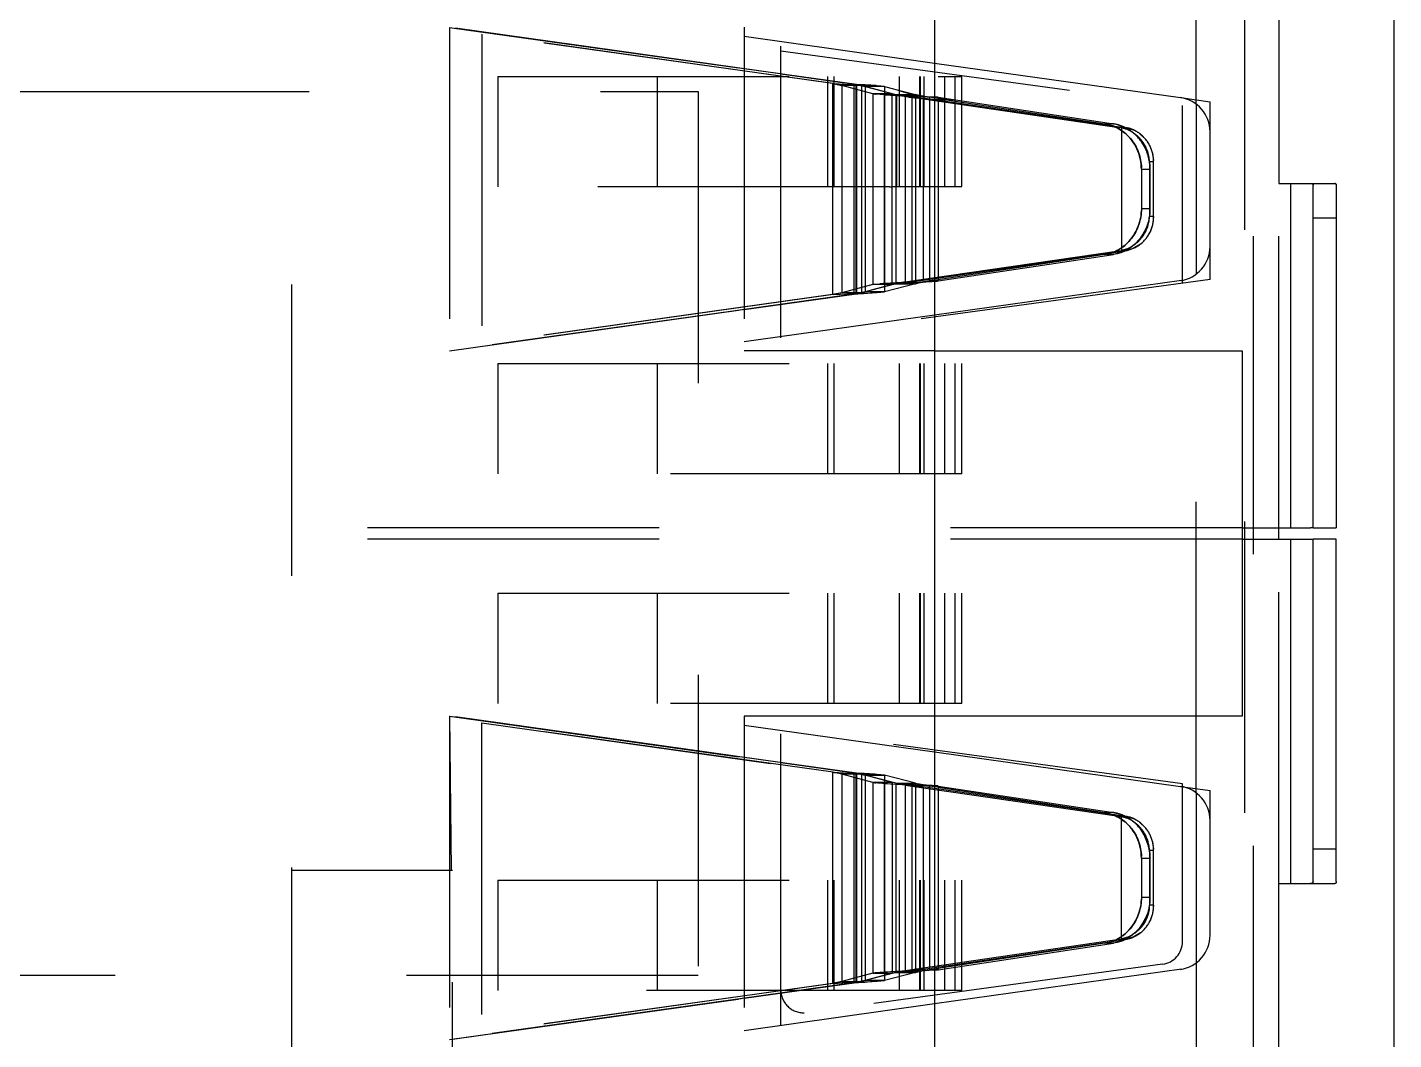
# Model space of a CAD drawing. Header units: inches. Extents: x 0 to 8.3, y 0 to 11.7.
# Drawn here: x 5.8152 to 6.2839, y 4.2481 to 4.5953 of the extents above; entities that cross this region are included whole.
import ezdxf

# ---------------------------------------------------------------- set-up
doc = ezdxf.new("R2010")
doc.units = ezdxf.units.IN
doc.header["$LTSCALE"] = 0.7622047244
doc.header["$MEASUREMENT"] = 0
doc.linetypes.add('HIDDEN', pattern=[0.2, 0.1, -0.1])
doc.layers.get('0').update_dxf_attribs({"linetype": 'CONTINUOUS'})
doc.layers.add('03__ASM_ALL_CURVES', color=7, linetype='CONTINUOUS')
doc.layers.add('DEFAULT_2', color=8, linetype='HIDDEN')

msp = doc.modelspace()

# ---------------------------------------------------------------- linework, layer by layer
at = {"color": 7, "linetype": 'CONTINUOUS'}
for p, q in [((6.2445422509, 4.6834862559), (6.2445422509, 4.5417539724)), ((6.1264320147, 4.6578957047), (6.1264320147, 2.6893917677)), ((6.1264320147, 4.583017123), (6.2107529569, 4.5711665874)), ((6.1276102293, 4.5783682901), (6.1358188841, 4.5783682901)), ((6.1298309389, 4.5783682901), (6.1298309389, 4.5715418507)), ((6.1334485441, 4.5715418507), (6.1334485441, 4.5783682901)), ((6.1358188841, 4.5700427172), (6.1358188841, 4.5783682901)), ((6.1275439803, 4.5708499082), (6.1848018461, 4.5621708655)), ((6.2161957943, 4.5687804534), (6.2161957943, 4.5106608682)), ((6.1874028527, 4.5615550924), (6.1852744419, 4.5620992303)), ((6.2209202037, 4.5201004291), (6.2209202037, 4.5594705078)), ((6.1973710556, 4.5465760927), (6.2003207138, 4.5465760927)), ((6.1973710556, 4.5465760927), (6.1973710556, 4.5329948442)), ((6.2003207138, 4.5470908129), (6.2003207138, 4.5329948442)), ((6.2445422509, 4.5417539724), (6.2637272247, 4.5417539724)), ((6.2484792588, 4.5417539724), (6.2484792588, 4.4236437362)), ((6.2552983565, 4.5417539724), (6.2558859856, 4.5416860511)), ((6.2558859856, 4.5416860511), (6.2562391286, 4.5414640218)), ((6.2637272247, 4.5417539724), (6.2641738856, 4.5414548742)), ((6.2562391286, 4.5414640218), (6.2563532746, 4.5410784887)), ((6.2563532746, 4.4236437362), (6.2563532746, 4.5410784887)), ((6.2641738856, 4.5414548742), (6.2642272903, 4.5410784887)), ((6.2642272903, 4.5410784887), (6.2642272903, 4.4236437362)), ((6.2003207138, 4.5329948442), (6.1973710556, 4.5329948442)), ((6.2563532746, 4.5299429488), (6.2642272903, 4.5299429488)), ((6.1848018461, 4.5174000715), (6.1275439803, 4.5087210288)), ((6.2111352401, 4.508458076), (6.1264320147, 4.496553814)), ((6.1264320147, 4.4842736575), (6.2319438257, 4.4842736575)), ((6.2319438257, 4.4842736575), (6.2319438257, 4.3590768071)), ((6.2319438257, 4.4236437362), (6.2553560592, 4.4236437362)), ((6.2358808336, 4.4197067283), (6.2358808336, 4.4236437362)), ((6.2445422509, 4.4197067283), (6.2445422509, 4.4236437362)), ((6.2563532746, 4.4236437362), (6.2642272903, 4.4236437362)), ((6.2319438257, 4.4197067283), (6.2551771167, 4.4197067283)), ((6.2484792588, 4.4197067283), (6.2484792588, 4.3015964921)), ((6.2642272903, 4.4197067283), (6.2563532746, 4.4197067283)), ((6.2563532746, 4.3022719759), (6.2563532746, 4.4197067283)), ((6.2642272903, 4.3022719759), (6.2642272903, 4.4197067283)), ((6.2319438257, 4.3590768071), (6.1264320147, 4.3590768071)), ((6.1264320147, 4.3467966505), (6.2107529569, 4.334946115)), ((6.1275439803, 4.3346294357), (6.1848018461, 4.325950393)), ((6.2161957943, 4.3325599809), (6.2161957943, 4.2744403958)), ((6.1874028527, 4.32533462), (6.1852744419, 4.3258787578)), ((6.2209202037, 4.2838799567), (6.2209202037, 4.3232500354)), ((6.2642272903, 4.3134075157), (6.2563532746, 4.3134075157)), ((6.1973710556, 4.3103556203), (6.2003207138, 4.3103556203)), ((6.1973710556, 4.3103556203), (6.1973710556, 4.2967743718)), ((6.2003207138, 4.3108703405), (6.2003207138, 4.2967743718)), ((6.2445422509, 4.3015964921), (6.2637272247, 4.3015964921)), ((6.2445422509, 4.1598642086), (6.2445422509, 4.3015964921)), ((6.2558855519, 4.3016642835), (6.2552983565, 4.3015964921)), ((6.2562389394, 4.3018861969), (6.2558855519, 4.3016642835)), ((6.2563532746, 4.3022719759), (6.2562389394, 4.3018861969)), ((6.2640081457, 4.3016703672), (6.2637272247, 4.3015964921)), ((6.2641738434, 4.3018954733), (6.2640081457, 4.3016703672)), ((6.2642272903, 4.3022719759), (6.2641738434, 4.3018954733)), ((6.2003207138, 4.2967743718), (6.1973710556, 4.2967743718)), ((6.1848018461, 4.281179599), (6.1275439803, 4.2725005563)), ((6.2111352401, 4.2722376035), (6.1264320147, 4.2603333415)), ((6.1298309389, 4.2718086078), (6.1298309389, 4.2649823189)), ((6.1334485441, 4.2649823189), (6.1334485441, 4.2718086078)), ((6.1358188841, 4.2649823189), (6.1358188841, 4.2733077473)), ((6.1358188841, 4.2649823189), (6.1276102293, 4.2649823189))]:
    msp.add_line(p, q, dxfattribs=at)
for centre, start, end in [((6.2091091801, 4.5594705078), 0, 82), ((6.2091091801, 4.5201004291), 278, 360), ((6.2091091801, 4.3232500354), 0, 82), ((6.2091091801, 4.2838799567), 278, 360)]:
    msp.add_arc(centre, 0.0118110236, start, end, dxfattribs=at)
for points in [[(6.1915059524, 4.5591937659), (6.1902839233, 4.5601921586), (6.1888877685, 4.5610210808), (6.1874028527, 4.5615550924)], [(6.1877515043, 4.5621708655), (6.1900011882, 4.5618298625), (6.1922181012, 4.5608788907), (6.1940402992, 4.5595161893)], [(6.1958088677, 4.5536622274), (6.1948203001, 4.5557787656), (6.1933149849, 4.5577157938), (6.1915059524, 4.5591937659)], [(6.1940402992, 4.5595161893), (6.1959062189, 4.5581207913), (6.1974502398, 4.5562203993), (6.1985202896, 4.5541506687)], [(6.1973710556, 4.5465760927), (6.1973710556, 4.5489948559), (6.19683245, 4.5514707223), (6.1958088677, 4.5536622274)], [(6.1985202896, 4.5541506687), (6.1996356347, 4.5519933262), (6.2003207138, 4.5495194177), (6.2003207138, 4.5470908129)], [(6.1955706314, 4.5254202683), (6.1966859765, 4.5275776107), (6.1973710556, 4.5300515192), (6.1973710556, 4.532480124)], [(6.2003207138, 4.5329948442), (6.2003207138, 4.5305760811), (6.1997821082, 4.5281002146), (6.1987585259, 4.5259087096)], [(6.1987585259, 4.5259087096), (6.1977699583, 4.5237921714), (6.1962646431, 4.5218551431), (6.1944556106, 4.5203771711)], [(6.1944556106, 4.5203771711), (6.1926807806, 4.5189271423), (6.1904900728, 4.5178151787), (6.1882241001, 4.5174717067)], [(6.1915059524, 4.3229732934), (6.1902839233, 4.3239716862), (6.1888877685, 4.3248006084), (6.1874028527, 4.32533462)], [(6.1877515043, 4.325950393), (6.1900011882, 4.3256093901), (6.1922181012, 4.3246584183), (6.1940402992, 4.3232957168)], [(6.1958088677, 4.3174417549), (6.1948203001, 4.3195582931), (6.1933149849, 4.3214953214), (6.1915059524, 4.3229732934)], [(6.1940402992, 4.3232957168), (6.1959062189, 4.3219003189), (6.1974502398, 4.3199999269), (6.1985202896, 4.3179301962)], [(6.1973710556, 4.3103556203), (6.1973710556, 4.3127743834), (6.19683245, 4.3152502499), (6.1958088677, 4.3174417549)], [(6.1985202896, 4.3179301962), (6.1996356347, 4.3157728538), (6.2003207138, 4.3132989453), (6.2003207138, 4.3108703405)], [(6.1955706314, 4.2891997958), (6.1966859765, 4.2913571383), (6.1973710556, 4.2938310468), (6.1973710556, 4.2962596516)], [(6.2003207138, 4.2967743718), (6.2003207138, 4.2943556087), (6.1997821082, 4.2918797422), (6.1987585259, 4.2896882371)], [(6.1987585259, 4.2896882371), (6.1977699583, 4.287571699), (6.1962646431, 4.2856346707), (6.1944556106, 4.2841566986)], [(6.1944556106, 4.2841566986), (6.1926807806, 4.2827066698), (6.1904900728, 4.2815947062), (6.1882241001, 4.2812512342)]]:
    msp.add_open_spline(points, degree=3, dxfattribs=at)
for points in [[(6.1848018461, 4.5174000715), (6.1870418271, 4.5177396037), (6.1914840804, 4.5196225952), (6.1944960651, 4.5233418018), (6.1955706314, 4.5254202683)], [(6.1848018461, 4.281179599), (6.1870418271, 4.2815191312), (6.1914840804, 4.2834021228), (6.1944960651, 4.2871213294), (6.1955706314, 4.2891997958)]]:
    msp.add_open_spline(points, degree=3, knots=[0, 0, 0, 0, 0.4919394898, 1, 1, 1, 1], dxfattribs=at)
at = {"layer": '03__ASM_ALL_CURVES', "color": 4, "linetype": 'CONTINUOUS'}
msp.add_line((6.2839123297, 4.7346673582), (6.2839123297, 4.1086831063), dxfattribs=at)
at = {"layer": '03__ASM_ALL_CURVES', "color": 8, "linetype": 'HIDDEN'}
msp.add_line((6.1264320147, 4.6578957047), (6.1264320147, 2.6893917677), dxfattribs=at)
at = {"layer": 'DEFAULT_2', "color": 8, "linetype": 'HIDDEN'}
for p, q in [((5.9059595738, 4.2071083031), (5.9059595738, 4.6657697204)), ((6.2161957943, 4.5687804534), (6.2161957943, 4.6401791693)), ((6.2358808336, 4.4236437362), (6.2358808336, 4.6288140065)), ((6.2327312273, 4.6258090905), (6.2327312273, 4.217541374)), ((5.9600880531, 4.5952594268), (6.0736761092, 4.5793053913)), ((6.061077684, 4.5810766843), (5.960088053, 4.5952594229)), ((6.099378407, 4.5756715059), (5.9600880531, 4.5952594209)), ((5.9600880531, 4.5952594209), (5.9600880531, 4.4843115161)), ((6.061077684, 4.5952972795), (6.061077684, 4.4842736575)), ((6.0914677604, 4.5759829868), (5.9711129743, 4.5929138582)), ((5.9711129743, 4.5929138582), (5.971120099, 4.4866571199)), ((6.0916972648, 4.5759829868), (5.9711129832, 4.5929138584)), ((6.061077684, 4.5922020752), (6.1264320147, 4.583017123)), ((6.0736761092, 4.4887919338), (6.0736761092, 4.590431482)), ((6.0736761092, 4.5872171306), (6.2114713848, 4.5685035274)), ((6.0610762143, 4.5810751123), (6.0610791537, 4.5810960399)), ((6.0996532062, 4.5756715059), (6.061077684, 4.5810944681)), ((6.0736761092, 4.5793231584), (6.0996532062, 4.5756715059)), ((5.976590292, 4.5783682901), (6.1276102293, 4.5783682901)), ((5.976590292, 4.5783682901), (5.976590292, 4.5405730145)), ((6.0314229618, 4.5405730145), (6.0314229618, 4.5783682901)), ((6.0897347294, 4.5783682901), (6.0897347294, 4.5405730145)), ((6.0916972648, 4.5759829868), (6.0914677604, 4.5759829868)), ((6.0914677604, 4.5759829868), (6.0914677604, 4.5035879502)), ((6.0914677604, 4.5759829868), (6.0946528815, 4.5753340305)), ((6.0914677604, 4.5759829868), (6.093823858, 4.5755486934)), ((6.0916972648, 4.5759829868), (6.0987118437, 4.575561299)), ((6.092042501, 4.5405730145), (6.092042501, 4.5783682901)), ((6.093823858, 4.5755486934), (6.0946528815, 4.5753340305)), ((6.1013665836, 4.5753340305), (6.0946528815, 4.5753340305)), ((6.1052019449, 4.5724965601), (6.0946528815, 4.5753340305)), ((6.0946528815, 4.5753340305), (6.0946528815, 4.5042369065)), ((6.0987118437, 4.575561299), (6.0987118437, 4.504009638)), ((6.0993709316, 4.5756725571), (6.0996532062, 4.5756715059)), ((6.099378407, 4.5756715059), (6.099378407, 4.5038994311)), ((6.099378407, 4.5756715059), (6.1025797794, 4.5750225496)), ((6.0996532062, 4.5756715059), (6.0996532062, 4.5038994311)), ((6.1014083044, 4.5755718584), (6.0996532062, 4.5756715059)), ((6.0996532062, 4.5756715059), (6.1092573235, 4.5750225496)), ((6.100631802, 4.5754554262), (6.101741739, 4.5752372482)), ((6.111915647, 4.5724965601), (6.1013665836, 4.5753340305)), ((6.1013665836, 4.5753340305), (6.1013665836, 4.5042369065)), ((6.101741739, 4.5752372482), (6.1025797794, 4.5750225496)), ((6.1092573235, 4.5750225496), (6.1025787838, 4.5750225496)), ((6.1025787838, 4.5750225496), (6.1131694259, 4.5722140505)), ((6.1025797794, 4.5750225496), (6.1025797794, 4.5045483874)), ((6.1092573235, 4.5750225496), (6.1067419653, 4.5752380929)), ((6.1092573235, 4.5750225496), (6.11984697, 4.5722140505)), ((6.1092573235, 4.5750225496), (6.1092573235, 4.5045483874)), ((6.1092573235, 4.5750225496), (6.1123821198, 4.5741529728)), ((6.1142777432, 4.5783682901), (6.1142777432, 4.5406657925)), ((6.1214264985, 4.5406657925), (6.1214264985, 4.5783682901)), ((6.1215933405, 4.5406657925), (6.1215933405, 4.5783682901)), ((6.122704722, 4.5783682901), (6.122704722, 4.5406657925)), ((5.6118650856, 4.5732500354), (6.0453296525, 4.5732500354)), ((6.0453296525, 4.5732500354), (6.0453296525, 4.2701004291)), ((6.111915647, 4.5724965601), (6.1052019449, 4.5724965601)), ((6.1052019449, 4.5724965601), (6.1052019449, 4.5070743768)), ((6.1152703593, 4.5718187727), (6.1052019449, 4.5724965601)), ((6.1092668149, 4.5721728397), (6.1063329497, 4.5723886788)), ((6.1092668149, 4.5073980609), (6.1092668149, 4.5721728351)), ((6.1092668149, 4.5721728351), (6.1152724523, 4.571818515)), ((6.111915647, 4.5070743768), (6.111915647, 4.5724965601)), ((6.111915647, 4.5724965601), (6.1134941007, 4.5720619912)), ((6.1127274866, 4.5722854118), (6.111915647, 4.5724965601)), ((6.1123821198, 4.5741529728), (6.1139562568, 4.5736953256)), ((6.1151007614, 4.5718475672), (6.1127274866, 4.5722854118)), ((6.1131694259, 4.5722140505), (6.11984697, 4.5722140505)), ((6.1131694259, 4.5722140505), (6.1131694259, 4.5073568865)), ((6.1131694259, 4.5722140505), (6.122773533, 4.5715650196)), ((6.1134941007, 4.5406657925), (6.1134941007, 4.5720619912)), ((6.1139562568, 4.5736953256), (6.115664943, 4.5731955076)), ((6.11527251, 4.5718185958), (6.1151007614, 4.5718475672)), ((6.11862701, 4.5716274222), (6.1152703588, 4.5718187325)), ((6.1152705061, 4.5718192342), (6.1163906687, 4.5716274222)), ((6.1152724592, 4.5718186213), (6.1182851366, 4.5716274222)), ((6.115664943, 4.5731955076), (6.118819645, 4.5722968539)), ((6.1163906687, 4.5716274222), (6.11862701, 4.5716274222)), ((6.1163906687, 4.5716274222), (6.1895809207, 4.5608994212)), ((6.1163906687, 4.5716274222), (6.1163906687, 4.5079435147)), ((6.1182851366, 4.5716274222), (6.1225233388, 4.5710563104)), ((6.11862701, 4.5716274222), (6.1921838027, 4.5608456948)), ((6.11862701, 4.5716274222), (6.11862701, 4.5079435147)), ((6.1197322276, 4.5718398153), (6.1215908062, 4.5717515646)), ((6.123185742, 4.5714942438), (6.1197322276, 4.5718398153)), ((6.11984697, 4.5722140505), (6.11984697, 4.5073568866)), ((6.1206894129, 4.5719977605), (6.11984697, 4.5722140505)), ((6.1230487076, 4.5715652064), (6.1206894129, 4.5719977605)), ((6.1215908062, 4.5717515646), (6.1332596795, 4.5704306367)), ((6.1225233388, 4.5710563104), (6.1225233388, 4.5085146266)), ((6.122773533, 4.5715650196), (6.1231856183, 4.5715418507)), ((6.1230487076, 4.5715652064), (6.1231857444, 4.5715420244)), ((6.1231856187, 4.5715418566), (6.1260433998, 4.57137966)), ((6.123185749, 4.5715420514), (6.1246605616, 4.5712869715)), ((6.1276102293, 4.5712869701), (6.1246605711, 4.5712869701)), ((6.1275439803, 4.5708499082), (6.1246605711, 4.5712869701)), ((6.1246605711, 4.5712869701), (6.1246605711, 4.5082839669)), ((6.1276102293, 4.5712869701), (6.1877515043, 4.5621708655)), ((6.1276102293, 4.5712869701), (6.1276102293, 4.5082839669)), ((6.1276102293, 4.5705793375), (6.1332596795, 4.5704306367)), ((6.1298309389, 4.5715418507), (6.1298309389, 4.5406657925)), ((6.1334485441, 4.5406657925), (6.1334485441, 4.5715418507)), ((6.1358188841, 4.5406657925), (6.1358188841, 4.5700427172)), ((6.2107529569, 4.5711665874), (6.2209202037, 4.569737674)), ((6.2114713848, 4.507505537), (6.2114713848, 4.5685035274)), ((6.2209202037, 4.5594705078), (6.2209202037, 4.569737674)), ((6.1877515043, 4.5621708655), (6.1848018461, 4.5621708655)), ((6.191817262, 4.5608994212), (6.1895680306, 4.5609013106)), ((6.191817262, 4.5608994212), (6.1895809207, 4.5608994212)), ((6.1904954632, 4.5607653704), (6.1904954632, 4.5188055666)), ((6.191817262, 4.5608994212), (6.194546148, 4.560124215)), ((6.1966947902, 4.5589084141), (6.1987841043, 4.5569479403)), ((6.2001694273, 4.5548842736), (6.2012385816, 4.5521401041)), ((6.2012385816, 4.5521401041), (6.2015658189, 4.5495893818)), ((6.2015658189, 4.5492033417), (6.2001045955, 4.5492033417)), ((6.2001045955, 4.5492033417), (6.2001045955, 4.5303675953)), ((6.2015658189, 4.5299815552), (6.2015658189, 4.5492033417)), ((6.2445422509, 4.4236437362), (6.2445422509, 4.5417539724)), ((6.2640081803, 4.5416800696), (6.2637272247, 4.5417539724)), ((6.2641738632, 4.5414549317), (6.2640081803, 4.5416800696)), ((6.1109671855, 4.5405730145), (5.976590292, 4.5405730145)), ((6.111915647, 4.5406657925), (6.1358188841, 4.5406657925)), ((6.2015658189, 4.5303675953), (6.2001045955, 4.5303675953)), ((6.2015658189, 4.5303675953), (6.201209557, 4.5274413166)), ((6.201209557, 4.5274413166), (6.2003542011, 4.5250529943)), ((6.1163906687, 4.5079435147), (6.1895809207, 4.5186715157)), ((6.11862701, 4.5079435147), (6.191817262, 4.5186715157)), ((6.1895680306, 4.5186696264), (6.191817262, 4.5186715157)), ((6.1895809207, 4.5186715157), (6.191817262, 4.5186715157)), ((6.1945601417, 4.5194182044), (6.1921838027, 4.5187252422)), ((6.1970169018, 4.5209043405), (6.1945601417, 4.5194182044)), ((6.2209202037, 4.5087887556), (6.2209202037, 4.5201004291)), ((6.1276102293, 4.5082839669), (6.1878035196, 4.5174079558)), ((6.1852744419, 4.5174717067), (6.1848018461, 4.5174000715)), ((6.1877515043, 4.5174000715), (6.1848018461, 4.5174000715)), ((6.1903102207, 4.5180430191), (6.1878035196, 4.5174079558)), ((6.2161957943, 4.3325599809), (6.2161957943, 4.5106608682)), ((6.2209202037, 4.5087887556), (6.0736761092, 4.4887919338)), ((6.0946528815, 4.5042369065), (6.0914677604, 4.5035879502)), ((6.0946528815, 4.5042369065), (6.0927067107, 4.5038026131)), ((6.1052019449, 4.5070743768), (6.0946528815, 4.5042369065)), ((6.1013665836, 4.5042369065), (6.0946528815, 4.5042369065)), ((6.1025790342, 4.5045483874), (6.0993783763, 4.5038994311)), ((6.099378407, 4.5038994311), (6.1017353787, 4.5043321928)), ((6.0996532062, 4.5038994311), (6.1092573235, 4.5045483874)), ((6.111915647, 4.5070743768), (6.1013665836, 4.5042369065)), ((6.1017353787, 4.5043321928), (6.1025797794, 4.5045483874)), ((6.1131694259, 4.5073568865), (6.1025797794, 4.5045483874)), ((6.1092573235, 4.5045483874), (6.1025797794, 4.5045483874)), ((6.1034011558, 4.5041153531), (6.1067372167, 4.5043326936)), ((6.1052019449, 4.5070743768), (6.1152724333, 4.5077523661)), ((6.1052019449, 4.5070743768), (6.107700646, 4.5072901658)), ((6.111915647, 4.5070743768), (6.1052019449, 4.5070743768)), ((6.1067372167, 4.5043326936), (6.1092573235, 4.5045483874)), ((6.11984697, 4.5073568865), (6.1092573235, 4.5045483874)), ((6.1152724522, 4.5077524228), (6.1092668149, 4.5073980609)), ((6.111915647, 4.5070743768), (6.1129856546, 4.5073394684)), ((6.1127495822, 4.507290394), (6.111915647, 4.5070743768)), ((6.1151007605, 4.5077233696), (6.1127495822, 4.507290394)), ((6.1129856546, 4.5073394684), (6.1152725738, 4.5077519586)), ((6.1131694259, 4.5073568865), (6.1227735398, 4.5080059177)), ((6.1131694259, 4.5073568865), (6.1170468206, 4.5076659559)), ((6.1131694259, 4.5073568865), (6.11984697, 4.5073568865)), ((6.1163906687, 4.5079435147), (6.1151007605, 4.5077233696)), ((6.1152724359, 4.5077523599), (6.11862701, 4.5079435147)), ((6.1182851366, 4.5079435147), (6.115272459, 4.5077523188)), ((6.1163906687, 4.5079435147), (6.11862701, 4.5079435147)), ((6.1170468206, 4.5076659559), (6.1231856563, 4.5080291861)), ((6.1225233388, 4.5085146266), (6.1182851366, 4.5079435147)), ((6.11984697, 4.5073568865), (6.1208999691, 4.507617654)), ((6.1220203816, 4.5078294671), (6.12072479, 4.5075809389)), ((6.1208999691, 4.507617654), (6.1230483264, 4.5080059386)), ((6.1227735398, 4.5080059177), (6.1231856187, 4.5080290786)), ((6.1230483264, 4.5080059386), (6.1231857101, 4.5080291154)), ((6.1231856189, 4.5080290758), (6.1260424481, 4.5081912217)), ((6.1231857008, 4.5080291703), (6.1246605616, 4.5082839653)), ((6.1246605711, 4.5082839669), (6.1231857303, 4.5080290806)), ((6.1275439803, 4.5087210288), (6.1246605711, 4.5082839669)), ((6.1276102293, 4.5082839669), (6.1246605711, 4.5082839669)), ((6.099378407, 4.5038994311), (5.960088053, 4.484311517)), ((6.0736761092, 4.5002655457), (5.9600880531, 4.4843115102)), ((6.0914677604, 4.5035879502), (5.971073694, 4.4866515479)), ((6.0916972648, 4.5035879502), (5.971120099, 4.4866571182)), ((6.061077684, 4.498476463), (6.0996532062, 4.5038994311)), ((6.0996532062, 4.5038994311), (6.0736761092, 4.500247961)), ((6.0927067107, 4.5038026131), (6.0914677604, 4.5035879502)), ((6.0916972649, 4.5035879502), (6.0914677604, 4.5035879502)), ((6.0916972648, 4.5035879502), (6.0987118438, 4.504009638)), ((6.0996532062, 4.5038994311), (6.0993709216, 4.5038983785)), ((5.960088053, 4.484311514), (6.061077684, 4.4984942527)), ((6.0610791505, 4.4984748966), (6.0610762111, 4.4984958242)), ((6.1264320147, 4.496553814), (6.061077684, 4.4873688618)), ((6.1264320147, 4.4842736575), (6.061077684, 4.4842736575)), ((5.976590292, 4.4799430933), (6.1358188841, 4.4799430933)), ((5.976590292, 4.4799430933), (5.976590292, 4.4421478177)), ((6.0314229618, 4.4421478177), (6.0314229618, 4.4799430933)), ((6.0897347294, 4.4799430933), (6.0897347294, 4.4421478177)), ((6.092042501, 4.4421478177), (6.092042501, 4.4799430933)), ((6.1142777432, 4.4799430933), (6.1142777432, 4.4421478177)), ((6.1214264985, 4.4421478177), (6.1214264985, 4.4799430933)), ((6.1215933405, 4.4421478177), (6.1215933405, 4.4799430933)), ((6.122704722, 4.4799430933), (6.122704722, 4.4421478177)), ((6.1298309389, 4.4799430933), (6.1298309389, 4.4421478177)), ((6.1334485441, 4.4421478177), (6.1334485441, 4.4799430933)), ((6.1358188841, 4.4421478177), (6.1358188841, 4.4799430933)), ((6.1358188841, 4.4421478177), (5.976590292, 4.4421478177)), ((6.2319438257, 4.4236437362), (5.9059595738, 4.4236437362)), ((6.2563532746, 4.4236437362), (6.2553560592, 4.4236437362)), ((6.2319438257, 4.4197067283), (5.9059595738, 4.4197067283)), ((6.2358808336, 4.214536458), (6.2358808336, 4.4197067283)), ((6.2445422509, 4.3015964921), (6.2445422509, 4.4197067283)), ((6.2551771167, 4.4197067283), (6.2563532746, 4.4197067283)), ((5.976590292, 4.4012027913), (6.1358188841, 4.4012027913)), ((5.976590292, 4.4012027913), (5.976590292, 4.3634075157)), ((6.0314229618, 4.3634075157), (6.0314229618, 4.4012027913)), ((6.0897347294, 4.4012027913), (6.0897347294, 4.3634075157)), ((6.092042501, 4.3634075157), (6.092042501, 4.4012027913)), ((6.1142777432, 4.4012027913), (6.1142777432, 4.3634075157)), ((6.1214264985, 4.3634075157), (6.1214264985, 4.4012027913)), ((6.1215933405, 4.3634075157), (6.1215933405, 4.4012027913)), ((6.122704722, 4.4012027913), (6.122704722, 4.3634075157)), ((6.1298309389, 4.4012027913), (6.1298309389, 4.3634075157)), ((6.1334485441, 4.3634075157), (6.1334485441, 4.4012027913)), ((6.1358188841, 4.3634075157), (6.1358188841, 4.4012027913)), ((6.061077684, 4.3448562119), (5.9599848452, 4.3590542925)), ((5.9599848452, 4.3590542925), (5.9599848452, 4.248075699)), ((6.099378407, 4.3394510334), (5.9600817404, 4.3590398362)), ((5.9600817404, 4.3590398362), (5.9605795514, 4.3060779139)), ((5.960081765, 4.3590398375), (6.0736761092, 4.3430849188)), ((5.9601221934, 4.3590349966), (6.099378407, 4.3394510334)), ((6.1358188841, 4.3634075157), (5.976590292, 4.3634075157)), ((6.1264320147, 4.3590768071), (6.061077684, 4.3590768071)), ((6.061077684, 4.3590768071), (6.061077684, 4.248053185)), ((6.0916972648, 4.3397625143), (5.9709878533, 4.3567120406)), ((5.9709878533, 4.3567120406), (5.9709878533, 4.2504179504)), ((5.971159253, 4.3566868921), (6.0914677604, 4.3397625143)), ((5.9711594829, 4.3566879295), (6.0914677604, 4.3397625143)), ((6.061077684, 4.3559816027), (6.1264320147, 4.3467966505)), ((6.2114713848, 4.3358449275), (6.0736761092, 4.3545585307)), ((6.0736761092, 4.2529189825), (6.0736761092, 4.3542110095)), ((6.061076211, 4.3448546403), (6.0610791504, 4.3448755679)), ((6.0996532062, 4.3394510334), (6.061077684, 4.3448740015)), ((6.0736761092, 4.343102686), (6.0996532062, 4.3394510334)), ((6.0916972649, 4.3397625143), (6.0914677604, 4.3397625143)), ((6.0914677604, 4.3397625143), (6.0914677604, 4.2673674777)), ((6.0946528815, 4.339113558), (6.0914677604, 4.3397625143)), ((6.0927151686, 4.3395463206), (6.0914677604, 4.3397625143)), ((6.0916972648, 4.3397625143), (6.0987118438, 4.3393408266)), ((6.0946528815, 4.339113558), (6.0927151686, 4.3395463206)), ((6.1013665836, 4.339113558), (6.0946528815, 4.339113558)), ((6.1052019449, 4.3362760877), (6.0946528815, 4.339113558)), ((6.0946528815, 4.339113558), (6.0946528815, 4.268016434)), ((6.0987118438, 4.339340881), (6.1005988381, 4.3391893358)), ((6.0987118438, 4.3393408266), (6.0987118438, 4.2677891656)), ((6.0996532062, 4.3394510334), (6.099378407, 4.3394510334)), ((6.099378407, 4.3394510334), (6.099378407, 4.2676789587)), ((6.099378407, 4.3394510334), (6.1025797794, 4.3388020771)), ((6.099378407, 4.3394510334), (6.1017426354, 4.3390171402)), ((6.0996532062, 4.3394510334), (6.0996532062, 4.2676789587)), ((6.0996532062, 4.3394510334), (6.1092573235, 4.3388020771)), ((6.1014083609, 4.3393516158), (6.0996532062, 4.3394510334)), ((6.111915647, 4.3362760877), (6.1013665836, 4.339113558)), ((6.1013665836, 4.339113558), (6.1013665836, 4.268016434)), ((6.1017426354, 4.3390171402), (6.1025797794, 4.3388020771)), ((6.1025797794, 4.3388020771), (6.1092573235, 4.3388020771)), ((6.1131694259, 4.3359935781), (6.1025797794, 4.3388020771)), ((6.1025797794, 4.3388020771), (6.1025797794, 4.268327915)), ((6.111915647, 4.3362760877), (6.1052019449, 4.3362760877)), ((6.1052019449, 4.3362760877), (6.1052019449, 4.2708539044)), ((6.1052019449, 4.3362760877), (6.1152724333, 4.3355980987)), ((6.1092668149, 4.3359523673), (6.1063329497, 4.3361682064)), ((6.1092573235, 4.3388020771), (6.1067389237, 4.3390176467)), ((6.11984697, 4.3359935781), (6.1092573235, 4.3388020771)), ((6.1092573235, 4.3388020771), (6.1092573235, 4.268327915)), ((6.1092668149, 4.2711775885), (6.1092668149, 4.3359523627)), ((6.1092668149, 4.3359523627), (6.1152724523, 4.3355980425)), ((6.111915647, 4.3362760877), (6.111915647, 4.2708539044)), ((6.1130968163, 4.3359870337), (6.111915647, 4.3362760877)), ((6.1131004683, 4.3359862947), (6.111915647, 4.3362760877)), ((6.1152715353, 4.3355926394), (6.1130968163, 4.3359870337)), ((6.115272498, 4.3355980566), (6.1131004683, 4.3359862947)), ((6.1131694259, 4.3359935781), (6.11984697, 4.3359935781)), ((6.1131694259, 4.3359935781), (6.1131694259, 4.271136414)), ((6.1131694259, 4.3359935781), (6.1227735322, 4.3353445472)), ((6.1156963453, 4.3357775744), (6.1131694259, 4.3359935781)), ((6.1152724359, 4.3355981046), (6.11862701, 4.3354069498)), ((6.1152724592, 4.3355981489), (6.1182851366, 4.3354069498)), ((6.1163906687, 4.3354069498), (6.1152724974, 4.3355980488)), ((6.1163906687, 4.3354069498), (6.1152724985, 4.3355980554)), ((6.1190142211, 4.3355611815), (6.1156963453, 4.3357775744)), ((6.11984697, 4.3359935781), (6.11984697, 4.271136414)), ((6.11984697, 4.3359935781), (6.1206899137, 4.3357771521)), ((6.1230487076, 4.335344734), (6.1206894129, 4.3357772881)), ((6.1206899137, 4.3357771521), (6.1217974966, 4.3355607376)), ((6.1217974966, 4.3355607376), (6.1230483298, 4.335344548)), ((6.2114713848, 4.2817238851), (6.2114713848, 4.3358449275)), ((6.1163906687, 4.3354069498), (6.11862701, 4.3354069498)), ((6.1163906687, 4.3354069498), (6.1895809207, 4.3246789488)), ((6.1163906687, 4.3354069498), (6.1163906687, 4.2717230423)), ((6.1182851366, 4.3354069498), (6.1225233388, 4.334835838)), ((6.1921838027, 4.3246252224), (6.11862701, 4.3354069498)), ((6.11862701, 4.3354069498), (6.11862701, 4.2717230423)), ((6.1225233388, 4.334835838), (6.1225233388, 4.2722941541)), ((6.1231856654, 4.3353213746), (6.1227735309, 4.3353445457)), ((6.1227735322, 4.3353445472), (6.1231856187, 4.3353213843)), ((6.1230483298, 4.335344548), (6.1231857617, 4.3353213731)), ((6.1231856188, 4.3353213862), (6.1260433989, 4.3351591888)), ((6.1246605711, 4.3350664976), (6.123185749, 4.335321579)), ((6.123185762, 4.335321375), (6.1246605711, 4.3350664976)), ((6.1276102293, 4.3350664976), (6.1246605711, 4.3350664976)), ((6.1275439803, 4.3346294357), (6.1246605711, 4.3350664976)), ((6.1246605711, 4.3350664976), (6.1246605711, 4.2720634944)), ((6.1276102293, 4.3350664976), (6.1877515043, 4.325950393)), ((6.1276102293, 4.3350664976), (6.1276102293, 4.2720634944)), ((6.2107529569, 4.334946115), (6.2209202037, 4.3335172016)), ((6.2209202037, 4.3232500354), (6.2209202037, 4.3335172016)), ((6.1877515043, 4.325950393), (6.1848018461, 4.325950393)), ((6.1895680306, 4.3246808381), (6.191817262, 4.3246789488)), ((6.1895809207, 4.3246789488), (6.191817262, 4.3246789488)), ((6.1904954632, 4.2825850941), (6.1904954632, 4.3245448979)), ((6.191817262, 4.3246789488), (6.194546148, 4.3239037426)), ((6.1966947902, 4.3226879416), (6.1987841043, 4.3207274678)), ((6.1998032339, 4.314521191), (6.1986099175, 4.3177692399)), ((6.2001694273, 4.3186638012), (6.2012385816, 4.3159196316)), ((6.2015658189, 4.3129828692), (6.2001045955, 4.3129828692)), ((6.2001045955, 4.3129828692), (6.2001045955, 4.2941471229)), ((6.2012385816, 4.3159196316), (6.2015658189, 4.3133689094)), ((6.2015658189, 4.2937610827), (6.2015658189, 4.3133689094)), ((5.961077684, 4.3060779139), (5.9059595738, 4.3060779139)), ((5.961077684, 4.1677382244), (5.961077684, 4.3060779139)), ((5.976590292, 4.3027775945), (6.1358188841, 4.3027775945)), ((5.976590292, 4.3027775945), (5.976590292, 4.2649823189)), ((6.0314229618, 4.2649823189), (6.0314229618, 4.3027775945)), ((6.0897347294, 4.3027775945), (6.0897347294, 4.2649823189)), ((6.092042501, 4.2649823189), (6.092042501, 4.3027775945)), ((6.1142777432, 4.3027775945), (6.1142777432, 4.2649823189)), ((6.1214264985, 4.2649823189), (6.1214264985, 4.3027775945)), ((6.1215933405, 4.2649823189), (6.1215933405, 4.3027775945)), ((6.122704722, 4.3027775945), (6.122704722, 4.2649823189)), ((6.1298309389, 4.3027775945), (6.1298309389, 4.2718086078)), ((6.1334485441, 4.2718086078), (6.1334485441, 4.3027775945)), ((6.1358188841, 4.2733077473), (6.1358188841, 4.3027775945)), ((6.2641738006, 4.3018953473), (6.2640082077, 4.3016704112)), ((6.2015658189, 4.2941471229), (6.2001045955, 4.2941471229)), ((6.2015658189, 4.2941471229), (6.201209557, 4.2912208442)), ((6.201209557, 4.2912208442), (6.2003542011, 4.2888325219)), ((6.1970169018, 4.284683868), (6.1945601417, 4.283197732)), ((6.1904954632, 4.2825850941), (6.1163906687, 4.2717230423)), ((6.11862701, 4.2717230423), (6.191817262, 4.2824510433)), ((6.1276102293, 4.2720634944), (6.1878035196, 4.2811874834)), ((6.1852744419, 4.2812512342), (6.1848018461, 4.281179599)), ((6.1877515043, 4.281179599), (6.1848018461, 4.281179599)), ((6.1903102207, 4.2818225467), (6.1878035196, 4.2811874834)), ((6.191817262, 4.2824510433), (6.1895680306, 4.2824491539)), ((6.191817262, 4.2824510433), (6.1895809207, 4.2824510433)), ((6.1945601417, 4.283197732), (6.1921838027, 4.2825047697)), ((6.0453296525, 4.2701004291), (5.6138335895, 4.2701004291)), ((6.2046569908, 4.2739214928), (6.0817327338, 4.2572274823)), ((6.1052019449, 4.2708539044), (6.0946528815, 4.268016434)), ((6.111915647, 4.2708539044), (6.1013665836, 4.268016434)), ((6.1131694259, 4.271136414), (6.1025797794, 4.268327915)), ((6.1152724333, 4.2715318934), (6.1052019449, 4.2708539044)), ((6.1052019449, 4.2708539044), (6.111915647, 4.2708539044)), ((6.1092668149, 4.2711775957), (6.1063301698, 4.2709615467)), ((6.11984697, 4.271136414), (6.1092573235, 4.268327915)), ((6.1152724522, 4.2715319504), (6.1092668149, 4.2711775885)), ((6.111915647, 4.2708539044), (6.1152724972, 4.27153194)), ((6.1130978766, 4.2711431731), (6.111915647, 4.2708539044)), ((6.115272574, 4.2715314848), (6.1130978766, 4.2711431731)), ((6.1131694259, 4.271136414), (6.1227735314, 4.2717854448)), ((6.1131694259, 4.271136414), (6.1190210967, 4.2715692238)), ((6.1131694259, 4.271136414), (6.11984697, 4.271136414)), ((6.11862701, 4.2717230423), (6.1152724359, 4.2715318873)), ((6.1182851366, 4.2717230423), (6.115272459, 4.2715318463)), ((6.1152724976, 4.2715319424), (6.1163906687, 4.2717230423)), ((6.1163906687, 4.2717230423), (6.11862701, 4.2717230423)), ((6.1225233388, 4.2722941541), (6.1182851366, 4.2717230423)), ((6.11984697, 4.271136414), (6.1206912747, 4.2713531096)), ((6.1206893116, 4.2713527092), (6.11984697, 4.271136414)), ((6.1230483289, 4.2717854439), (6.1206893116, 4.2713527092)), ((6.1206912747, 4.2713531096), (6.1217977326, 4.2715691406)), ((6.1210118043, 4.2716856775), (6.1227735301, 4.2717854464)), ((6.1227735301, 4.2717854464), (6.1231856654, 4.2718086175)), ((6.1230487076, 4.2717852581), (6.1231857444, 4.2718084401)), ((6.1231856188, 4.2718086059), (6.1260382798, 4.2719705068)), ((6.1231856657, 4.2718086121), (6.1244205781, 4.2718781473)), ((6.123185749, 4.2718084131), (6.1246605711, 4.2720634944)), ((6.1246605711, 4.2720634944), (6.123185762, 4.2718086171)), ((6.1244205781, 4.2718781473), (6.1260408702, 4.2719706578)), ((6.1275439803, 4.2725005563), (6.1246605711, 4.2720634944)), ((6.1276102293, 4.2720634944), (6.1246605711, 4.2720634944)), ((6.2161957943, 4.2744403958), (6.2161957943, 4.2031712952)), ((6.099378407, 4.2676789587), (5.9601221934, 4.2480949949)), ((5.9610773722, 4.2482301681), (6.099378407, 4.2676789587)), ((6.0916972648, 4.2673674777), (5.9709878533, 4.2504179514)), ((6.0914677604, 4.2673674777), (5.9711593136, 4.2504431085)), ((6.061077684, 4.2622559964), (6.0996532062, 4.2676789587)), ((6.0996532062, 4.2676789587), (6.0736761092, 4.2640274886)), ((6.0946528815, 4.268016434), (6.0914677604, 4.2673674777)), ((6.0927067107, 4.2675821407), (6.0914677604, 4.2673674777)), ((6.0916972649, 4.2673674777), (6.0914677604, 4.2673674777)), ((6.0987118438, 4.2677891656), (6.0916972648, 4.2673674777)), ((6.0916972648, 4.2673674777), (6.0965166304, 4.2676815136)), ((6.0946528815, 4.268016434), (6.0927067107, 4.2675821407)), ((6.0946528815, 4.268016434), (6.1013665836, 4.268016434)), ((6.1025797794, 4.268327915), (6.099378407, 4.2676789587)), ((6.099378407, 4.2676789587), (6.1006314984, 4.2678955614)), ((6.0996532062, 4.2676789587), (6.099378407, 4.2676789587)), ((6.0996532062, 4.2676789587), (6.1092573235, 4.268327915)), ((6.1006314984, 4.2678955614), (6.1017374354, 4.268111717)), ((6.1017374354, 4.268111717), (6.1025797794, 4.268327915)), ((6.1092573235, 4.268327915), (6.1025797794, 4.268327915)), ((6.1034011558, 4.2678948806), (6.1067372167, 4.2681122212)), ((6.1067372167, 4.2681122212), (6.1092573235, 4.268327915)), ((5.9599848452, 4.248075699), (6.061077684, 4.2622737802)), ((6.0736761092, 4.2640450732), (5.961077684, 4.2482300365)), ((6.1276102293, 4.2649823189), (5.976590292, 4.2649823189)), ((6.0610791537, 4.2622544246), (6.0610762143, 4.2622753522)), ((6.1264320147, 4.2603333415), (6.061077684, 4.2511483893))]:
    msp.add_line(p, q, dxfattribs=at)
for centre, radius, start, end in [((6.1202827517, 4.9685550149), 0.3936113912, 265.8353062953, 266.1979458033), ((6.1076946157, 4.7805844034), 0.2052197932, 266.2247931174, 267.4912779974), ((6.0896205921, 4.4491393343), 0.1267484824, 85.4346066044, 85.8868302474), ((6.0896208124, 4.4491422796), 0.1267455288, 85.4345540684, 85.8868340624), ((6.0817681674, 4.469778015), 0.1073478082, 79.8791805959, 80.5580395854), ((6.093328421, 4.4954082245), 0.0803312666, 84.8076155023, 85.444025882), ((6.0933290352, 4.4954154756), 0.0803239896, 84.8074310608, 85.4439794823), ((6.0962757473, 4.527683337), 0.0479218655, 83.9018471618, 84.824745271), ((6.0962760705, 4.5276865156), 0.0479186707, 83.9018276448, 84.8245313672), ((6.05854875, 3.8250832724), 0.75171142, 86.5806609051, 86.7314531098), ((6.0816804567, 4.2115685303), 0.3645345519, 86.292789972, 86.586832819), ((6.0925161449, 4.3785590892), 0.1971928104, 85.8629925131, 86.2973686215), ((6.1108096236, 4.6253037165), 0.0531040659, 263.9383838389, 265.1642253912), ((6.1098069555, 4.538459916), 0.0338037646, 80.6987409556, 83.7380044863), ((6.088641592, 4.4126960195), 0.1613356812, 80.0961144137, 80.4989733948), ((6.1501873678, 4.6863438776), 0.1182821104, 254.621510935, 255.1369951589), ((6.0924363832, 3.9899981661), 0.5823520181, 86.5372485464, 86.6916735225), ((6.1856315252, 4.5485116908), 0.0138226362, 70.4066908146, 81.3080655278), ((6.1854584015, 4.5479988981), 0.0143637948, 63.7581511319, 70.4420384645), ((6.1854132579, 4.5479050767), 0.0144679073, 52.9474403699, 63.7620845886), ((6.1852973899, 4.5477723134), 0.0146436848, 46.0046949096, 52.8986256481), ((6.1901308341, 4.5498146758), 0.0112152394, 54.1778516524, 66.8157780416), ((6.1892884726, 4.5490767865), 0.0123337781, 28.0901584388, 39.6561392006), ((6.1837185159, 4.5466771552), 0.0165903099, 14.1814147519, 25.4179015063), ((6.1109671855, 4.5484470501), 0.0078740157, 270, 278.8032394988), ((6.1843915394, 4.5325686558), 0.0158379197, 326.2729239051, 334.5499324916), ((6.1897142538, 4.5302055446), 0.0118218972, 320.099460526, 334.1607339443), ((6.1855549849, 4.5313385376), 0.0141203074, 289.6799478522, 295.1731170858), ((6.1854164537, 4.531622599), 0.0144363161, 295.1911660159, 308.110525381), ((6.1895619208, 4.5303377994), 0.0120235972, 308.318264748, 320.0816127774), ((6.0933284332, 4.5841625693), 0.080331123, 274.5559735474, 275.1923850645), ((6.0933296919, 4.5841479288), 0.0803164285, 274.5562424034, 275.1925964244), ((6.096275746, 4.5518876129), 0.0479218786, 275.1752548586, 276.0981527158), ((6.096276084, 4.5518842897), 0.0479185383, 275.1754796691, 276.0981730366), ((6.1221885019, 4.3084236651), 0.1993935382, 93.7156536042, 94.166760594), ((6.088641853, 4.6668733873), 0.161334129, 279.5010248663, 279.9038877218), ((6.1482753395, 4.3580538099), 0.1520594302, 99.4971593042, 99.9426573507), ((6.0413947261, 5.9736331263), 1.4678844184, 273.1941911704, 273.3229264343), ((6.0922565844, 5.0926110049), 0.585395565, 273.3086408639, 273.462356266), ((6.0956290958, 5.0364880903), 0.5291714173, 273.3420933329, 273.4648532233), ((6.0896216224, 4.6304178416), 0.1267346829, 274.1131513942, 274.5656361466), ((6.0896205757, 4.6304318502), 0.1267487305, 274.1131691479, 274.5653919072), ((6.0443950331, 5.4957008774), 0.9933396068, 273.1889348598, 273.4054749953), ((6.120282743, 4.7323344177), 0.3936112662, 265.8353062355, 266.1979458628), ((6.1076946175, 4.5443639481), 0.2052198104, 266.2247929353, 267.4912777099), ((6.0896216391, 4.2129328732), 0.1267344321, 85.4343623418, 85.8868479893), ((6.0933296796, 4.2592023914), 0.0803165734, 84.8074041469, 85.4437570184), ((6.0962760853, 4.2914661879), 0.0479185252, 83.9018268351, 84.8245204536), ((6.0962763838, 4.2914691215), 0.0479155764, 83.9018091936, 84.824323549), ((6.0606183966, 3.624524738), 0.715989725, 86.575475065, 86.7340888058), ((6.0804826072, 3.9564378971), 0.3834826845, 86.3449733675, 86.5758267312), ((6.0916634067, 4.1304478828), 0.2091138867, 85.8658247177, 86.3628093251), ((6.1108096237, 4.3890832444), 0.0531040663, 263.938383854, 265.1642253978), ((6.176588731, 5.3019328625), 0.9680852494, 266.5904612755, 266.8133239478), ((6.0430611287, 2.8992383314), 1.4383165381, 86.6767968104, 86.8065613961), ((6.0923441695, 3.7522262196), 0.5839062293, 86.5374117406, 86.6914257692), ((6.0944563654, 3.787585756), 0.5484836744, 86.5345638517, 86.6572416463), ((6.1856315252, 4.3122912183), 0.0138226363, 70.406690831, 81.3080655291), ((6.1854584015, 4.3117784256), 0.0143637949, 63.7581511364, 70.4420384802), ((6.1854126976, 4.3116834705), 0.014469172, 53.1901241933, 63.7620793447), ((6.1853038852, 4.3115590646), 0.0146339765, 46.0033448638, 53.140874084), ((6.1901308341, 4.3135942034), 0.0112152394, 54.1778516523, 66.8157780415), ((6.1892884726, 4.312856314), 0.0123337781, 28.090158439, 39.6561392003), ((6.1843874166, 4.2963505424), 0.0158426585, 326.2741070589, 334.8552938883), ((6.1897142538, 4.2939850722), 0.0118218972, 320.0994605259, 334.1607339443), ((6.1854164537, 4.2954021265), 0.0144363161, 295.1911663141, 308.1105253519), ((6.1895619208, 4.2941173269), 0.0120235972, 308.3182647479, 320.0816127775), ((6.1855549849, 4.2951180652), 0.0141203074, 289.6799478173, 295.1731173905), ((6.2035973691, 4.2817238851), 0.0078740157, 277.7338694405, 360), ((6.1108066263, 4.2180762988), 0.0530743639, 94.838251706, 96.0617672156), ((6.160743925, 3.5754153374), 0.6974030599, 93.2659967333, 93.429824774), ((6.1470794219, 4.1289572091), 0.1448355164, 99.5505250309, 100.0527330862), ((6.0923143998, 4.8554034759), 0.5844068186, 273.3081578398, 273.4625426617), ((6.0924208244, 4.8536127485), 0.5826129325, 273.3081267122, 273.4627317164), ((6.081550125, 4.2651489793), 0.0078740157, 180, 271.3205663175), ((6.1073604691, 4.0689925692), 0.1989846362, 92.4910761321, 93.1239302611), ((6.0896217851, 4.394195319), 0.1267326262, 274.1131445478, 274.5656856184), ((6.0896215433, 4.39419856), 0.1267358762, 274.1131484788, 274.5656289614), ((6.0443950331, 5.2594804053), 0.9933396072, 273.1889348597, 273.4054749952), ((6.0933297508, 4.3479267661), 0.0803157357, 274.5562396631, 275.1925991662), ((6.0933303359, 4.3479198669), 0.0803088118, 274.556291806, 275.1927697164), ((6.0962760778, 4.3156638797), 0.047918601, 275.1754802828, 276.0981724336), ((6.0962763777, 4.3156609325), 0.0479156387, 275.1756770501, 276.0981902154)]:
    msp.add_arc(centre, radius, start, end, dxfattribs=at)
for centre, major_axis, ratio, start_param, end_param in [((6.123185742, 4.5722140505), (0.0118105503, -0.0008921971), 0.1185185968, -2.5741343549, -1.1778709533), ((6.123185742, 4.5712869701), (0.0039369178, -0.0005144107), 0.0517661341, 1.1935877221, 1.5775601574)]:
    msp.add_ellipse(centre, major_axis=major_axis, ratio=ratio, start_param=start_param, end_param=end_param, dxfattribs=at)
for points, knots in [([(6.1848018461, 4.5621708655), (6.1881549716, 4.5616626048), (6.1947104926, 4.5577722794), (6.1973710556, 4.5506536086), (6.1973710556, 4.5470908129)], [0, 0, 0, 0, 0.4876788284, 1, 1, 1, 1]), ([(6.2001045955, 4.5492033417), (6.2001045955, 4.551846654), (6.1985004779, 4.5559762692), (6.194395398, 4.5594511132), (6.1918254736, 4.5605475009), (6.1904954632, 4.5607251802)], [0, 0, 0, 0, 0.4947787405, 0.7488351738, 1, 1, 1, 1]), ([(6.2552983565, 4.5417539724), (6.2555683354, 4.5417539724), (6.2560974037, 4.5417649433), (6.2563532746, 4.5412713879), (6.2563532746, 4.5410784887)], [0, 0, 0, 0, 0.5832613018, 1, 1, 1, 1]), ([(6.1973710556, 4.5329948442), (6.1973710556, 4.5294311591), (6.1950823812, 4.5222921126), (6.1886397348, 4.5179818116), (6.1852744419, 4.5174717067)], [0, 0, 0, 0, 0.5114785279, 1, 1, 1, 1]), ([(6.1904954632, 4.5188457567), (6.1918253132, 4.5190249584), (6.1943954505, 4.5201195447), (6.1985006696, 4.5235950653), (6.2001045955, 4.5277243899), (6.2001045955, 4.5303675953)], [0, 0, 0, 0, 0.2511738741, 0.5052394895, 1, 1, 1, 1]), ([(6.1848018461, 4.325950393), (6.1881549716, 4.3254421324), (6.1947104926, 4.321551807), (6.1973710556, 4.3144331362), (6.1973710556, 4.3108703405)], [0, 0, 0, 0, 0.4876788284, 1, 1, 1, 1]), ([(6.2001045955, 4.3129828692), (6.2001045955, 4.3156261816), (6.1985004779, 4.3197557968), (6.194395398, 4.3232306408), (6.1918254736, 4.3243270285), (6.1904954632, 4.3245047078)], [0, 0, 0, 0, 0.4947787405, 0.7488351738, 1, 1, 1, 1]), ([(6.2552983565, 4.3015964921), (6.2555683122, 4.3015964921), (6.2560976941, 4.3015849676), (6.2563532746, 4.302078957), (6.2563532746, 4.3022719759)], [0, 0, 0, 0, 0.5830897881, 1, 1, 1, 1]), ([(6.1973710556, 4.2967743718), (6.1973710556, 4.2932106866), (6.1950823812, 4.2860716402), (6.1886397348, 4.2817613392), (6.1852744419, 4.2812512342)], [0, 0, 0, 0, 0.5114785279, 1, 1, 1, 1]), ([(6.2001045955, 4.2941471229), (6.2001045955, 4.2915038105), (6.1985004779, 4.2873741953), (6.194395398, 4.2838993513), (6.1918254736, 4.2828029636), (6.1904954632, 4.2826252843)], [0, 0, 0, 0, 0.4947787405, 0.7488351738, 1, 1, 1, 1]), ([(6.2001045955, 4.2941471229), (6.2001045955, 4.2914978854), (6.1985451271, 4.2873384576), (6.1943973672, 4.2838913554), (6.1918271647, 4.2828047355), (6.1904954632, 4.2826252843)], [0, 0, 0, 0, 0.4952392875, 0.7488062894, 1, 1, 1, 1])]:
    msp.add_open_spline(points, degree=3, knots=knots, dxfattribs=at)
for points in [[(6.1970169018, 4.5586665965), (6.1956302298, 4.559762122), (6.1939323302, 4.560589401), (6.1921838027, 4.5608456948)], [(6.1987029042, 4.553798004), (6.1979068687, 4.5554675436), (6.1967999631, 4.5570226948), (6.1954688849, 4.5583069322)], [(6.2003542011, 4.5545179426), (6.1995822941, 4.5561160781), (6.1984095201, 4.5575663731), (6.1970169018, 4.5586665965)], [(6.2015658189, 4.5492033416), (6.2015658189, 4.5510203294), (6.2011444614, 4.552881809), (6.2003542011, 4.5545179426)], [(6.2003207138, 4.5466327443), (6.2003207138, 4.5480132032), (6.2001425281, 4.5494035505), (6.1998032339, 4.5507416635)], [(6.2003207138, 4.5330286938), (6.2003207138, 4.5305466393), (6.1997592379, 4.5280038699), (6.1986925494, 4.5257627162)], [(6.2001694273, 4.5246866634), (6.2010300333, 4.5262963564), (6.2015658189, 4.5281562458), (6.2015658189, 4.5299815552)], [(6.1975638078, 4.5237748486), (6.1966795859, 4.5224510259), (6.1955786195, 4.5212466275), (6.1943262654, 4.5202637928)], [(6.1966947902, 4.5206625229), (6.1981308515, 4.5217010241), (6.1993338532, 4.5231237902), (6.2001694273, 4.5246866634)], [(6.191817262, 4.5186715157), (6.1935547773, 4.5189261954), (6.1952718049, 4.5196334777), (6.1966947902, 4.5206625229)], [(6.1970169018, 4.322446124), (6.1956302298, 4.3235416495), (6.1939323302, 4.3243689286), (6.1921838027, 4.3246252224)], [(6.1986099175, 4.3177692399), (6.1978225457, 4.3193652378), (6.1967496223, 4.3208507917), (6.1954688849, 4.3220864598)], [(6.2003542011, 4.3182974702), (6.1995822941, 4.3198956056), (6.1984095201, 4.3213459007), (6.1970169018, 4.322446124)], [(6.2015658189, 4.3129828692), (6.2015658189, 4.314799857), (6.2011444614, 4.3166613365), (6.2003542011, 4.3182974702)], [(6.2003207138, 4.3104122719), (6.2003207138, 4.3117927308), (6.2001425281, 4.313183078), (6.1998032339, 4.314521191)], [(6.2003207138, 4.2968082213), (6.2003207138, 4.2943537351), (6.1997717976, 4.2918407562), (6.1987287857, 4.2896189037)], [(6.2001694273, 4.2884661909), (6.2010300333, 4.2900758839), (6.2015658189, 4.2919357733), (6.2015658189, 4.2937610827)], [(6.191817262, 4.2824510433), (6.1935547773, 4.2827057229), (6.1952718049, 4.2834130052), (6.1966947902, 4.2844420504)], [(6.1975638078, 4.2875543761), (6.1966795859, 4.2862305535), (6.1955786195, 4.285026155), (6.1943262654, 4.2840433204)], [(6.1966947902, 4.2844420504), (6.1981308515, 4.2854805516), (6.1993338532, 4.2869033178), (6.2001694273, 4.2884661909)]]:
    msp.add_open_spline(points, degree=3, dxfattribs=at)

doc.saveas('drawing.dxf')
